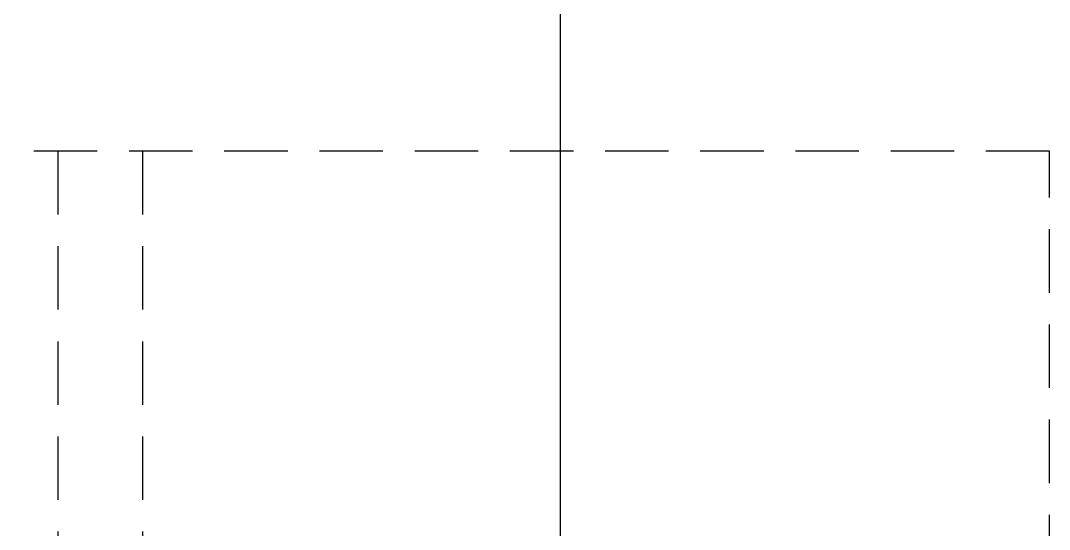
# Model space of a CAD drawing. Header units: millimetres. Extents: x -3567 to 83618, y -21481 to 19784.
# Drawn here: x 5759 to 6975, y 7738 to 8339 of the extents above; entities that cross this region are included whole.
import ezdxf
from ezdxf.enums import TextEntityAlignment as Align

# ---------------------------------------------------------------- set-up
doc = ezdxf.new("R2010")
doc.units = ezdxf.units.MM
doc.header["$LTSCALE"] = 150
doc.linetypes.add('1625_East Villa$0$DASHED', pattern=[0.75, 0.5, -0.25])
doc.linetypes.add('ACAD_ISO10W100', pattern=[18, 12, -3, 0, -3])
for name, color, linetype in [('1625_East Villa$0$ad-Elevation 10', 8, 'Continuous'), ('1625_East Villa$0$ad-Furniture', 8, 'Continuous'), ('ad-Section Line', 2, 'Continuous')]:
    doc.layers.add(name, color=color, linetype=linetype)
doc.styles.add('ARIAL', font='arial.ttf')

# ---------------------------------------------------------------- blocks, each defined once
blk = doc.blocks.new('enuklfk')
at = {"layer": 'ad-Section Line', "linetype": 'ACAD_ISO10W100', "ltscale": 0.5}
blk.add_line((-3847.77, 0), (829.32, 0), dxfattribs=at)
at = {"layer": 'ad-Section Line', "linetype": 'Continuous', "style": 'ARIAL', "width": 0.8}
blk.add_attdef('SECTION-LETTER', text='', height=80, rotation=2340, dxfattribs=at).set_placement((916.85, 0), align=Align.MIDDLE)
blk = doc.blocks.new('zw$4759')
at = {"layer": 'ad-Section Line', "xscale": 4.313292429215453, "yscale": 4.313292429215453, "zscale": 4.313292429215453, "rotation": 90}
blk.add_blockref('enuklfk', (6397.4, -1540.2), dxfattribs=at)
blk = doc.blocks.new('1625_East Villa$0$zw$DAD3')
at = {"layer": '1625_East Villa$0$ad-Elevation 10', "linetype": '1625_East Villa$0$DASHED'}
blk.add_lwpolyline([(0, -2980), (3365, -2980), (3365, 0), (0, 0)], close=True, dxfattribs=at)
for points in [[(2193.3, 0), (2193.3, -2980)], [(2293.3, 0), (2293.3, -2980)]]:
    blk.add_lwpolyline(points, dxfattribs=at)
blk = doc.blocks.new('1625_East Villa$0$zw$D46D')
at = {"layer": '1625_East Villa$0$ad-Furniture'}
blk.add_blockref('1625_East Villa$0$zw$DAD3', (3610, 8185), dxfattribs=at)
blk = doc.blocks.new('1625_East Villa')
at = {"layer": '1625_East Villa$0$ad-Furniture'}
blk.add_blockref('1625_East Villa$0$zw$D46D', (0, 0), dxfattribs=at)

msp = doc.modelspace()

# ---------------------------------------------------------------- block references
msp.add_blockref('1625_East Villa', (0, 0))

# ---------------------------------------------------------------- next in the draw order: block references
msp.add_blockref('zw$4759', (0, 13620))

doc.saveas('drawing.dxf')
